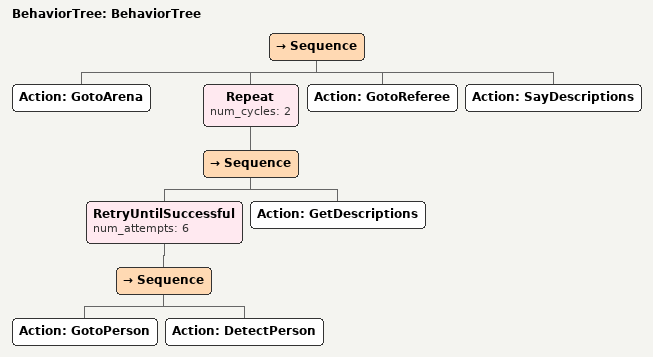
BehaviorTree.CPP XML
<?xml version="1.0"?>
<root main_tree_to_execute="BehaviorTree">
    <BehaviorTree ID="BehaviorTree">
        <Sequence>
            <Action ID="GotoArena"/>
            <Repeat num_cycles="2">
                <Sequence>
                    <RetryUntilSuccessful num_attempts="6">
                        <Sequence>
                            <Action ID="GotoPerson"/>
                            <Action ID="DetectPerson"/>
                        </Sequence>
                    </RetryUntilSuccessful>
                    <Action ID="GetDescriptions"/>
                </Sequence>
            </Repeat>
            <Action ID="GotoReferee"/>
            <Action ID="SayDescriptions"/>
        </Sequence>
    </BehaviorTree>
</root>
